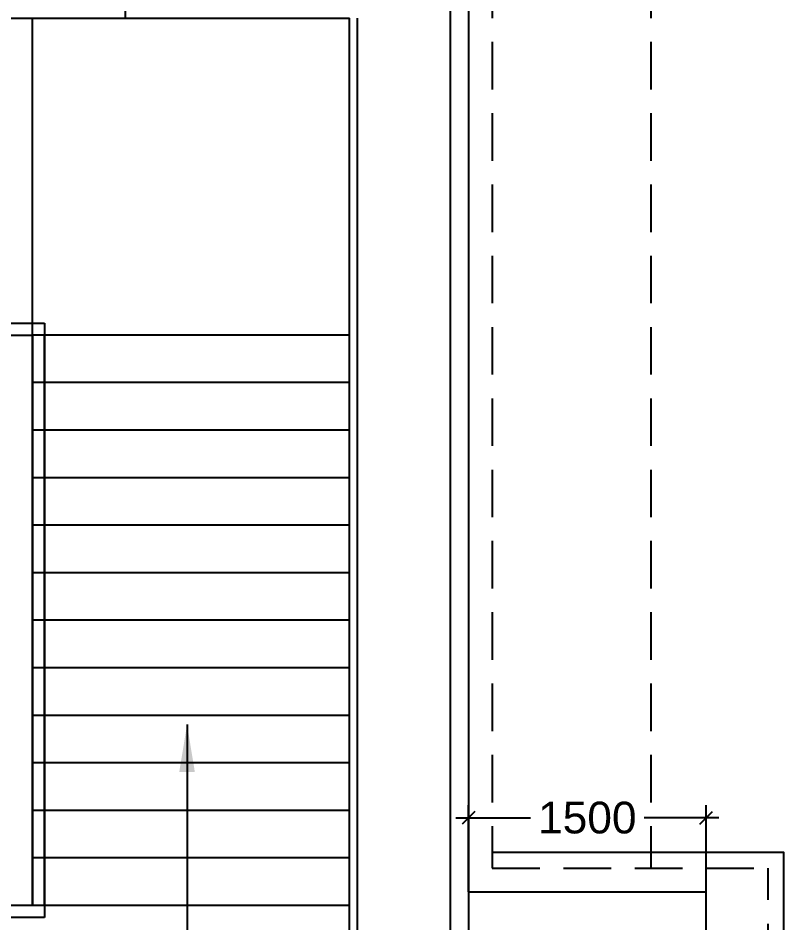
# Model space of a CAD drawing. Extents: x 7897917 to 8423973, y -6487334 to -6173396.
# Drawn here: x 8336172 to 8341002, y -6390836 to -6385126 of the extents above; entities that cross this region are included whole.
import ezdxf

# ---------------------------------------------------------------- set-up
doc = ezdxf.new("R2010")
doc.units = 0
doc.header["$LTSCALE"] = 600
doc.header["$MEASUREMENT"] = 0
doc.header["$PDMODE"] = 35
doc.linetypes.add('DASHED', pattern=[0.75, 0.5, -0.25])
doc.linetypes.add('HIDDEN', pattern=[0.375, 0.25, -0.125])
doc.layers.get('0').update_dxf_attribs({"linetype": 'CONTINUOUS'})
doc.layers.get('Defpoints').update_dxf_attribs({"linetype": 'CONTINUOUS'})
for name, color, linetype in [('Ele. Proj', 7, 'CONTINUOUS'), ('LA-slab', 7, 'HIDDEN'), ('Staircase', 7, 'CONTINUOUS'), ('Stairscase', 7, 'CONTINUOUS'), ('Walls', 7, 'CONTINUOUS'), ('WIN', 151, 'CONTINUOUS'), ('Working Dim', 5, 'CONTINUOUS')]:
    doc.layers.add(name, color=color, linetype=linetype)
doc.styles.add('ari', font='arial.ttf')
doc.dimstyles.new('int. dim', dxfattribs={"dimtxt": 450, "dimasz": 80, "dimexe": 80, "dimexo": 0, "dimgap": 70, "dimtad": 0, "dimdec": 0, "dimzin": 12, "dimdsep": 46, "dimtxsty": 'ari', "dimblk": 'OBLIQUE', "dimcen": 2, "dimdle": 80, "dimclrd": 256, "dimclre": 256, "dimclrt": 6, "dimadec": 0, "dimazin": 0, "dimtfac": 1, "dimtdec": 0, "dimtix": 1, "dimtmove": 2, "dimatfit": 3, "dimfxl": 1, "dimtolj": 1, "dimtzin": 0, "dimlwd": -1, "dimlwe": -1, "dimarcsym": 0})

# ---------------------------------------------------------------- blocks, each defined once
blk = doc.blocks.new('_Oblique')
at = {"color": 0, "linetype": 'ByBlock', "lineweight": -2}
blk.add_line((-0.5, -0.5), (0.5, 0.5), dxfattribs=at)
blk = doc.blocks.new('*D2641')
at = {"layer": 'Defpoints', "color": 0, "transparency": 16777216}
for p in [(8340512.2, -6390172.8), (8339012.4, -6390641.1), (8340512.2, -6390641.1)]:
    blk.add_point(p, dxfattribs=at)
at = {"layer": 'Working Dim', "transparency": 16777216}
for p, q in [((8339012.4, -6390641.1), (8339012.4, -6390092.8)), ((8340512.2, -6390641.1), (8340512.2, -6390092.8)), ((8338932.4, -6390172.8), (8339403.4, -6390172.8)), ((8340592.2, -6390172.8), (8340121.2, -6390172.8))]:
    blk.add_line(p, q, dxfattribs=at)
at = {"layer": 'Working Dim', "transparency": 16777216, "xscale": 80, "yscale": 80, "zscale": 80, "rotation": 180}
blk.add_blockref('_Oblique', (8339012.4, -6390172.8), dxfattribs=at)
at = {"layer": 'Working Dim', "transparency": 16777216, "xscale": 80, "yscale": 80, "zscale": 80}
blk.add_blockref('_Oblique', (8340512.2, -6390172.8), dxfattribs=at)
at = {"layer": 'Working Dim', "color": 6, "transparency": 16777216, "insert": (8339762.3, -6390172.8), "char_height": 200, "attachment_point": 5, "style": 'ari'}
blk.add_mtext('\\A1;1500', dxfattribs=at)

msp = doc.modelspace()

# ---------------------------------------------------------------- linework, layer by layer
at = {"layer": 'Ele. Proj', "color": 6}
msp.add_line((8338897.351, -6384525.942, -1.686), (8338897.351, -6420246.049, 10.1), dxfattribs=at)
at = {"layer": 'Ele. Proj', "color": 1}
for p in [(8339012.351, -6390641.072, -63.89), (8340512.231, -6392440.984, -63.89)]:
    msp.add_line(p, (8340512.231, -6390641.072, -63.89), dxfattribs=at)
at = {"layer": 'LA-slab', "color": 200, "linetype": 'Continuous', "ltscale": 25, "elevation": 10.087}
msp.add_lwpolyline([(8339162.351, -6417341.036), (8341002.351, -6417341.035), (8341002.34, -6390391.077), (8339162.351, -6390391.077)], dxfattribs=at)
at = {"layer": 'Staircase'}
msp.add_line((8336263.264, -6387126.309, 2.894), (8336263.264, -6385125.876, 2.894), dxfattribs=at)
at = {"layer": 'Stairscase', "color": 7, "linetype": 'Continuous'}
for p, q in [((8335887.532, -6387051.309, 2.894), (8336337.799, -6387051.309, 2.894)), ((8336337.799, -6387051.309, 2.894), (8336337.799, -6390801.309, 2.894)), ((8336262.799, -6390726.309, 2.894), (8336262.799, -6387126.309, 2.894)), ((8338262.799, -6387126.309, 2.894), (8336262.799, -6387126.309, 2.894)), ((8338262.799, -6387426.309, 2.894), (8336262.799, -6387426.309, 2.894)), ((8338262.799, -6387726.309, 2.894), (8336262.799, -6387726.309, 2.894)), ((8338262.799, -6388026.309, 2.894), (8336262.799, -6388026.309, 2.894)), ((8338262.799, -6388326.309, 2.894), (8336262.799, -6388326.309, 2.894)), ((8338262.797, -6388626.309, 2.894), (8336262.799, -6388626.309, 2.894)), ((8338262.799, -6388926.309, 2.894), (8336262.799, -6388926.309, 2.894)), ((8338262.799, -6389226.309, 2.894), (8336262.799, -6389226.309, 2.894)), ((8338262.799, -6389526.309, 2.894), (8336262.799, -6389526.309, 2.894)), ((8338262.799, -6389826.309, 2.894), (8336262.799, -6389826.309, 2.894)), ((8338262.799, -6390126.309, 2.894), (8336262.799, -6390126.309, 2.894)), ((8338262.799, -6390426.309, 2.894), (8336262.799, -6390426.309, 2.894)), ((8338262.799, -6390726.309, 2.894), (8336262.799, -6390726.309, 2.894)), ((8336337.799, -6390801.309, 2.894), (8333963.066, -6390801.309, 2.894))]:
    msp.add_line(p, q, dxfattribs=at)
at = {"layer": 'Stairscase', "color": 8, "linetype": 'HIDDEN', "ltscale": 1000}
msp.add_line((8336337.799, -6390726.309, 2.894), (8336337.799, -6387126.309, 2.894), dxfattribs=at)
at = {"layer": 'Stairscase', "color": 7, "linetype": 'Continuous', "elevation": 2.894}
msp.add_lwpolyline([(8335962.532, -6390726.309), (8335962.532, -6387126.309), (8336262.799, -6387126.309), (8336262.799, -6390726.309)], close=True, dxfattribs=at)
at = {"layer": 'Walls', "linetype": 'DASHED'}
for p, q in [((8339162.351, -6384375.942, -62.612), (8339162.351, -6390491.077, -62.612)), ((8339162.351, -6390491.077, -95.439), (8340902.351, -6390491.077, -95.439)), ((8340902.351, -6417241.036, 53.327), (8340902.351, -6390491.077, 53.327))]:
    msp.add_line(p, q, dxfattribs=at)
at = {"layer": 'Walls', "color": 8, "linetype": 'DASHED'}
msp.add_line((8340162.351, -6384375.942, -62.612), (8340162.351, -6390491.077, -62.612), dxfattribs=at)
at = {"layer": 'Walls'}
msp.add_line((8339012.351, -6384525.942, 9.056), (8339012.351, -6401530.979, 9.056), dxfattribs=at)
at = {"layer": 'Walls', "linetype": 'Continuous'}
for p, q in [((8333963.066, -6385125.908, 2.894), (8338262.533, -6385125.908, 2.894)), ((8338262.264, -6391841.02, 2.894), (8338262.264, -6385125.908, 2.894)), ((8338312.264, -6391841.02, 2.894), (8338312.264, -6385125.908, 2.894))]:
    msp.add_line(p, q, dxfattribs=at)
at = {"layer": 'WIN', "linetype": 'Continuous', "elevation": 20.114}
msp.add_lwpolyline([(8335050.12, -6384895.908), (8335050.12, -6385125.908), (8336850.12, -6385125.908), (8336850.12, -6384895.908)], close=True, dxfattribs=at)

# ---------------------------------------------------------------- dimensions: what is measured, and where the dimension line sits
at = {"layer": 'Working Dim'}
dim = msp.add_linear_dim(base=(8340512.231, -6390172.8, -63.89), p1=(8339012.351, -6390641.072, -63.89), p2=(8340512.231, -6390641.072, -63.89), angle=180, dimstyle='int. dim', override={"dimtxt": 200, "dimarcsym": 1}, dxfattribs=at)
dim.commit()
dim.dimension.update_dxf_attribs({"geometry": '*D2641', "text_midpoint": (8339762.291, -6390172.8, -63.89)})

# ---------------------------------------------------------------- leaders
at = {"layer": 'Staircase', "color": 7, "linetype": 'Continuous'}
msp.add_leader([(8337237.709, -6389584.57, 6.315), (8337237.709, -6390988.798, 6.315)], dimstyle='int. dim', override={"dimasz": 300, "dimgap": 70, "dimtad": 0, "dimclrd": 256}, dxfattribs=at)

doc.saveas('drawing.dxf')
